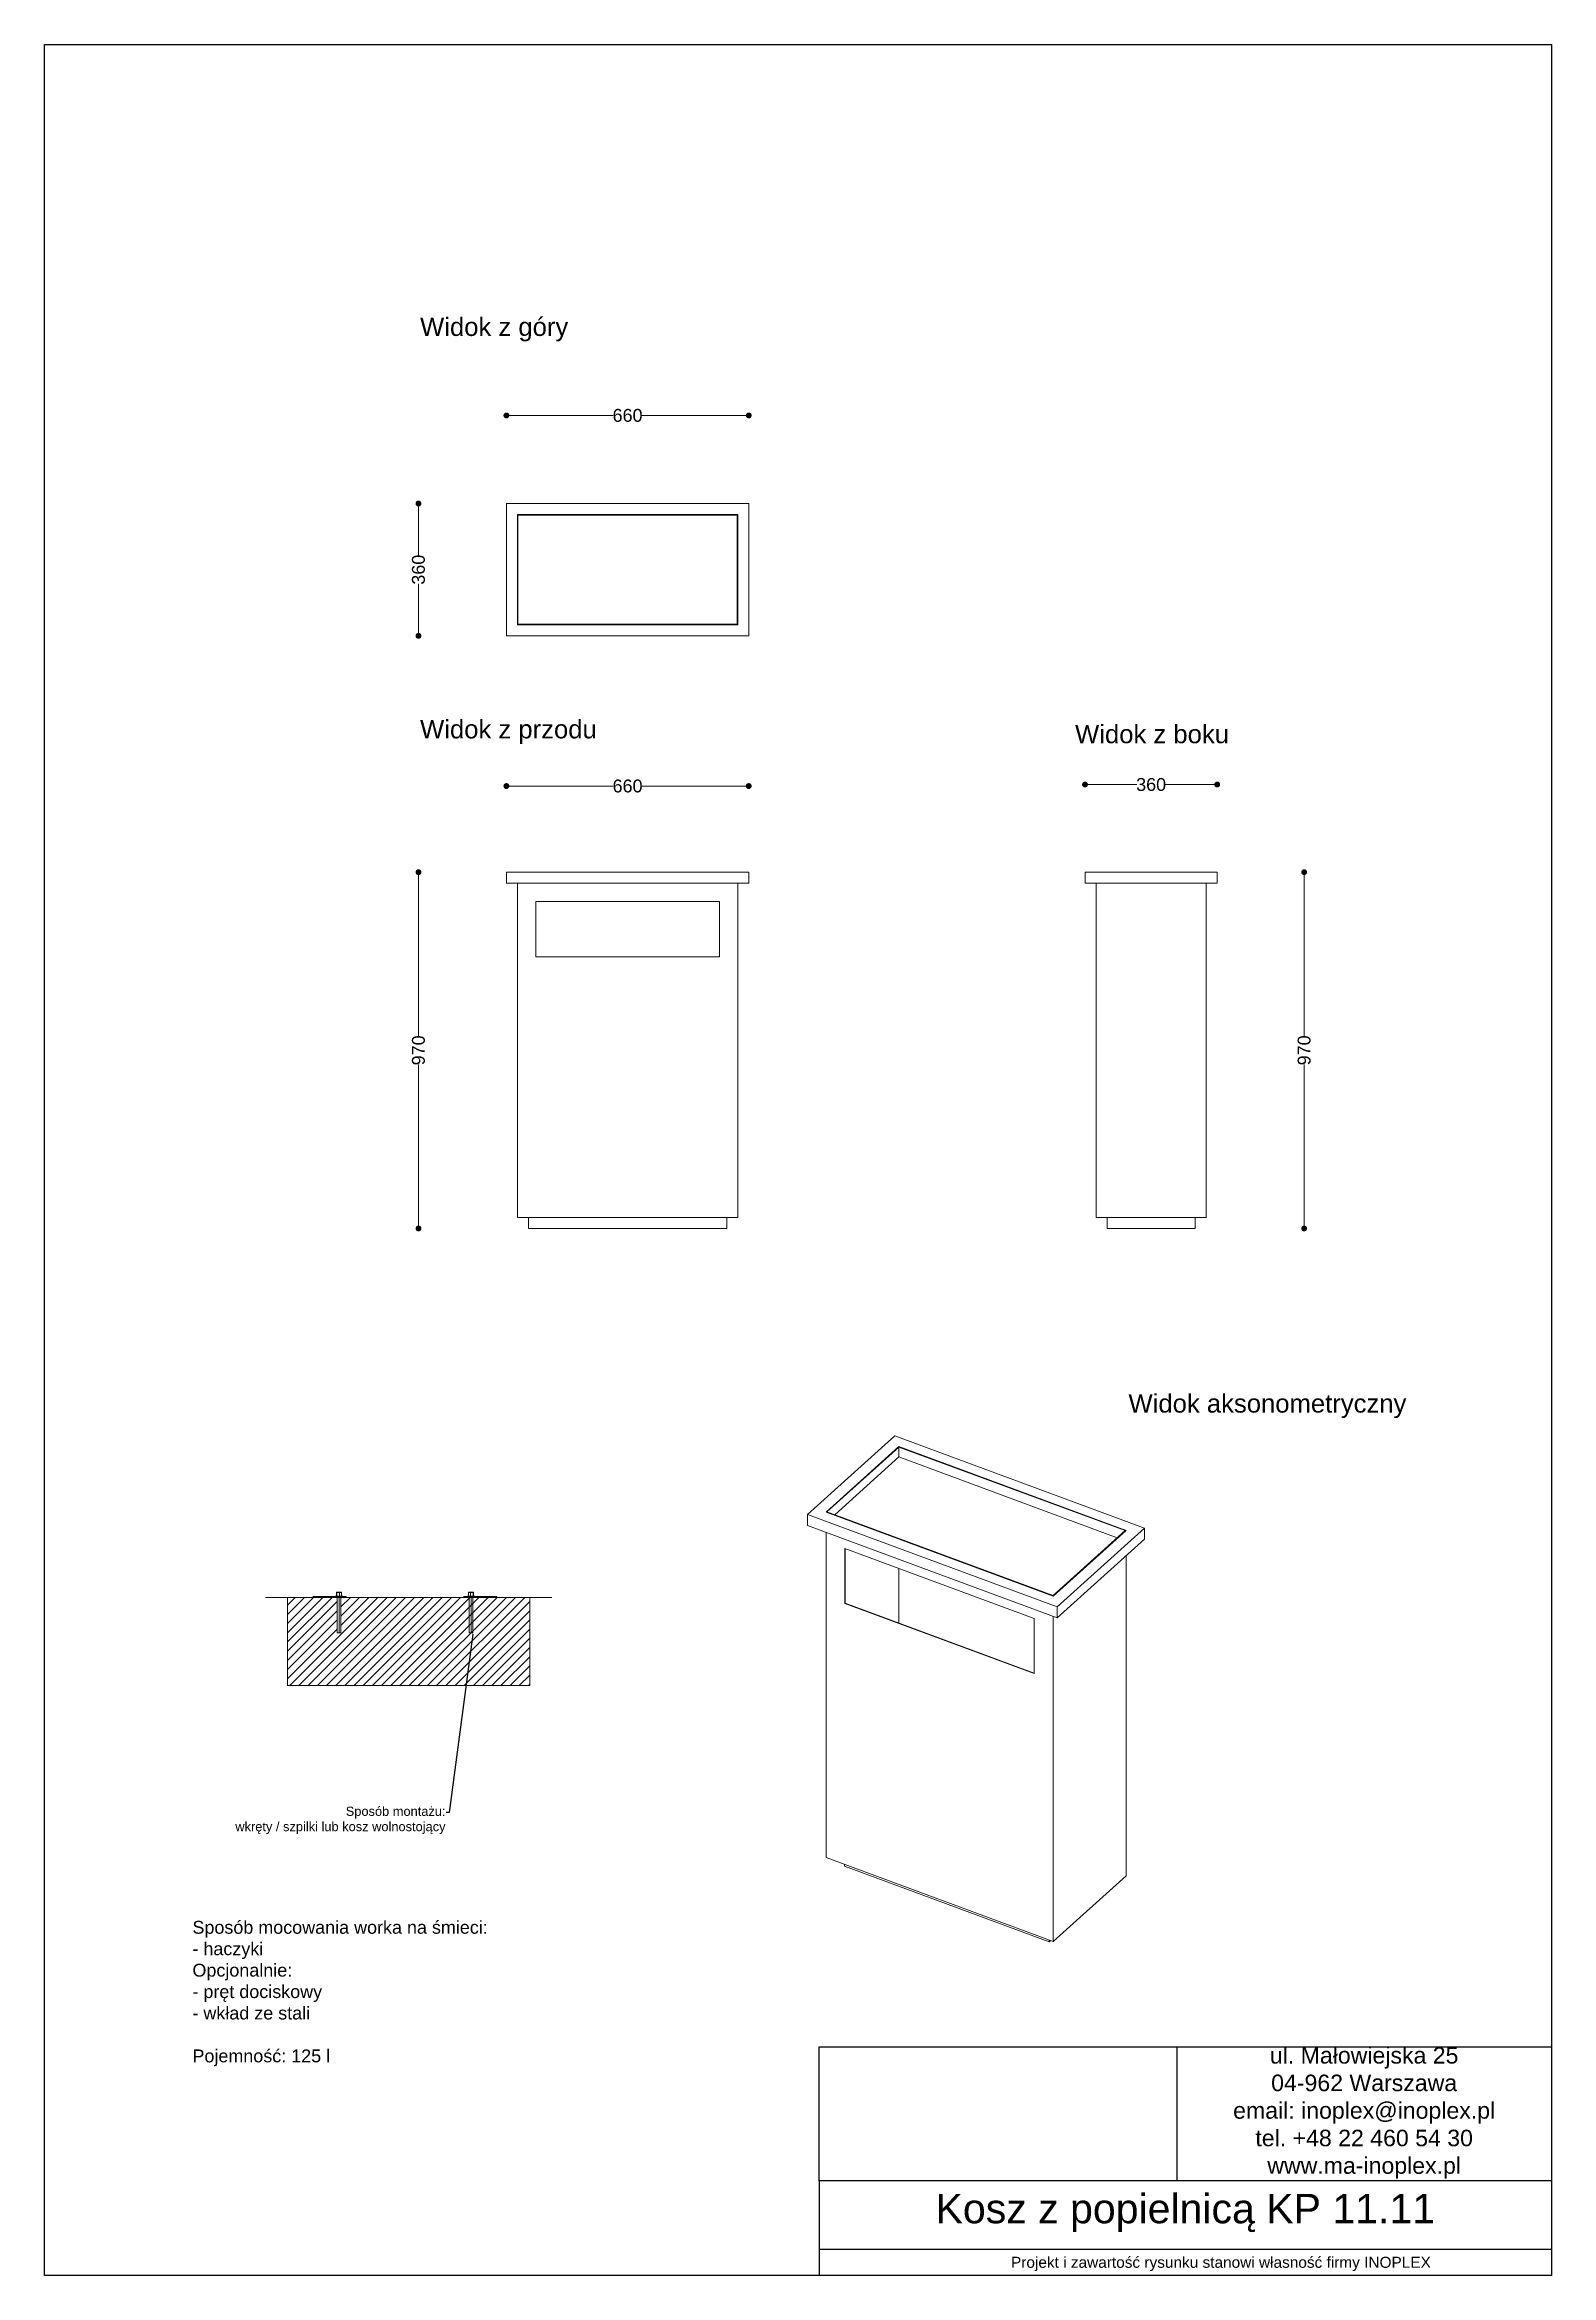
# Model space of a CAD drawing. Header units: millimetres. Extents: x 10297 to 14401, y 15349 to 21422.
import ezdxf
from ezdxf import colors
from ezdxf.entities.mleader import LeaderData, LeaderLine
from ezdxf.math import Vec2, Vec3

# ---------------------------------------------------------------- set-up
doc = ezdxf.new("R2010")
doc.units = ezdxf.units.MM
doc.header["$LTSCALE"] = 3
for name, color, linetype, lineweight in [('2D - Ogólne_Nr_pióra__120', 7, 'Continuous', 13), ('Konstrukcja - Stropy_Nr_pióra__1', 7, 'Continuous', 13), ('Konstrukcja - Słupy_Nr_pióra__1', 7, 'Continuous', 13), ('Krawędzie widoczneARTUR', 7, 'Continuous', 50), ('stal', 7, 'Continuous', 20)]:
    doc.layers.add(name, color=color, linetype=linetype, lineweight=lineweight)
doc.styles.get("Standard").update_dxf_attribs({"font": 'arial.ttf'})
doc.dimstyles.new('MATEUSZ', dxfattribs={"dimtxt": 35, "dimasz": 16, "dimexe": 0.18, "dimexo": 0.0625, "dimgap": 0.09, "dimtad": 0, "dimdec": 0, "dimdsep": 46, "dimtxsty": 'Standard', "dimblk": 'DOT', "dimcen": 0.09, "dimse1": 1, "dimse2": 1, "dimadec": 0, "dimazin": 0, "dimtfac": 1, "dimtdec": 0, "dimtofl": 0, "dimtmove": 0, "dimatfit": 3, "dimfxl": 0, "dimtolj": 1, "dimtzin": 0, "dimlwd": 9, "dimlwe": 9, "dimarcsym": 0})
picture_1 = doc.add_image_def('image1.png', size_in_pixel=(179, 67))

# ---------------------------------------------------------------- blocks, each defined once
blk = doc.blocks.new('_Dot')
at = {"color": 0, "linetype": 'ByBlock', "lineweight": -2}
blk.add_line((-0.5, 0), (-1, 0), dxfattribs=at)
at = {"color": 0, "linetype": 'ByBlock', "const_width": 0.5}
blk.add_lwpolyline([(-0.25, 0, 1), (0.25, 0, 1)], format="xyb", close=True, dxfattribs=at)
blk = doc.blocks.new('*D7')
at = {"color": 0, "lineweight": 9}
for p, q in [((11571, 19403.2), (11846.2, 19403.2)), ((12199, 19403.2), (11923.8, 19403.2))]:
    blk.add_line(p, q, dxfattribs=at)
at = {"layer": 'Defpoints', "color": 0}
for p in [(12215, 19403.2), (11555, 19168.7), (12215, 19168.7)]:
    blk.add_point(p, dxfattribs=at)
at = {"color": 0, "lineweight": 9, "xscale": 16, "yscale": 16, "zscale": 16, "rotation": 180}
blk.add_blockref('_Dot', (11555, 19403.2), dxfattribs=at)
at = {"color": 0, "lineweight": 9, "xscale": 16, "yscale": 16, "zscale": 16}
blk.add_blockref('_Dot', (12215, 19403.2), dxfattribs=at)
at = {"color": 0, "insert": (11885, 19403.2), "char_height": 35, "attachment_point": 5}
blk.add_mtext('\\A1;660', dxfattribs=at)
blk = doc.blocks.new('*D8')
at = {"color": 0, "lineweight": 9}
for p, q in [((11315.5, 19152.7), (11315.5, 18722.3)), ((11315.5, 18214.7), (11315.5, 18645))]:
    blk.add_line(p, q, dxfattribs=at)
at = {"layer": 'Defpoints', "color": 0}
for p in [(11315.5, 19168.7), (11555, 19168.7), (11615, 18198.7)]:
    blk.add_point(p, dxfattribs=at)
at = {"color": 0, "lineweight": 9, "xscale": 16, "yscale": 16, "zscale": 16}
for p, rotation in [((11315.5, 19168.7), 90), ((11315.5, 18198.7), 270)]:
    blk.add_blockref('_Dot', p, dxfattribs=dict(at, rotation=rotation))
at = {"color": 0, "insert": (11315.5, 18683.7), "char_height": 35, "attachment_point": 5, "rotation": 90}
blk.add_mtext('\\A1;970', dxfattribs=at)
blk = doc.blocks.new('*D9')
at = {"color": 0, "lineweight": 9}
for p, q in [((13146.9, 19407.3), (13272.2, 19407.3)), ((13474.9, 19407.3), (13349.6, 19407.3))]:
    blk.add_line(p, q, dxfattribs=at)
at = {"layer": 'Defpoints', "color": 0}
for p in [(13490.9, 19407.3), (13130.9, 19168.7), (13490.9, 19168.7)]:
    blk.add_point(p, dxfattribs=at)
at = {"color": 0, "lineweight": 9, "xscale": 16, "yscale": 16, "zscale": 16, "rotation": 180}
blk.add_blockref('_Dot', (13130.9, 19407.3), dxfattribs=at)
at = {"color": 0, "lineweight": 9, "xscale": 16, "yscale": 16, "zscale": 16}
blk.add_blockref('_Dot', (13490.9, 19407.3), dxfattribs=at)
at = {"color": 0, "insert": (13310.9, 19407.3), "char_height": 35, "attachment_point": 5}
blk.add_mtext('\\A1;360', dxfattribs=at)
blk = doc.blocks.new('*D10')
at = {"color": 0, "lineweight": 9}
for p, q in [((13727.7, 19152.7), (13727.7, 18722.3)), ((13727.7, 18214.7), (13727.7, 18645))]:
    blk.add_line(p, q, dxfattribs=at)
at = {"layer": 'Defpoints', "color": 0}
for p in [(13490.9, 19168.7), (13727.7, 19168.7), (13430.9, 18198.7)]:
    blk.add_point(p, dxfattribs=at)
at = {"color": 0, "lineweight": 9, "xscale": 16, "yscale": 16, "zscale": 16}
for p, rotation in [((13727.7, 19168.7), 90), ((13727.7, 18198.7), 270)]:
    blk.add_blockref('_Dot', p, dxfattribs=dict(at, rotation=rotation))
at = {"color": 0, "insert": (13727.7, 18683.7), "char_height": 35, "attachment_point": 5, "rotation": 90}
blk.add_mtext('\\A1;970', dxfattribs=at)
blk = doc.blocks.new('*D11')
at = {"color": 0, "lineweight": 9}
for p, q in [((11571, 20412.1), (11846.2, 20412.1)), ((12199, 20412.1), (11923.8, 20412.1))]:
    blk.add_line(p, q, dxfattribs=at)
at = {"layer": 'Defpoints', "color": 0}
for p in [(12215, 20412.1), (11555, 20172.2), (12215, 20172.2)]:
    blk.add_point(p, dxfattribs=at)
at = {"color": 0, "lineweight": 9, "xscale": 16, "yscale": 16, "zscale": 16, "rotation": 180}
blk.add_blockref('_Dot', (11555, 20412.1), dxfattribs=at)
at = {"color": 0, "lineweight": 9, "xscale": 16, "yscale": 16, "zscale": 16}
blk.add_blockref('_Dot', (12215, 20412.1), dxfattribs=at)
at = {"color": 0, "insert": (11885, 20412.1), "char_height": 35, "attachment_point": 5}
blk.add_mtext('\\A1;660', dxfattribs=at)
blk = doc.blocks.new('*D12')
at = {"color": 0, "lineweight": 9}
for p, q in [((11315.5, 20156.2), (11315.5, 20030.9)), ((11315.5, 19828.2), (11315.5, 19953.6))]:
    blk.add_line(p, q, dxfattribs=at)
at = {"layer": 'Defpoints', "color": 0}
for p in [(11315.5, 20172.2), (11555, 20172.2), (11555, 19812.2)]:
    blk.add_point(p, dxfattribs=at)
at = {"color": 0, "lineweight": 9, "xscale": 16, "yscale": 16, "zscale": 16}
for p, rotation in [((11315.5, 20172.2), 90), ((11315.5, 19812.2), 270)]:
    blk.add_blockref('_Dot', p, dxfattribs=dict(at, rotation=rotation))
at = {"color": 0, "insert": (11315.5, 19992.2), "char_height": 35, "attachment_point": 5, "rotation": 90}
blk.add_mtext('\\A1;360', dxfattribs=at)

msp = doc.modelspace()

# ---------------------------------------------------------------- hatches: boundary and pattern name
at = {"lineweight": 9}
h = msp.add_hatch(dxfattribs=at)
h.set_pattern_fill('JIS_WOOD', color=256, scale=25)
h.set_pattern_definition([(45, (8517.082, 15231.322), (-12.5, 12.5), [])])
h.paths.add_polyline_path([(11473.6, 17194.3), (11458.9, 17194.3), (11118.9, 17194.3), (11104.2, 17194.3), (11104.2, 17098.2), (11093.9, 17098.3), (11093.9, 17194.3), (11038.9, 17194.3), (10958.9, 17194.3), (10958.9, 16954.3), (11618.9, 16954.3), (11618.9, 17194.3), (11538.9, 17194.3), (11483.9, 17194.3), (11483.9, 17194.3), (11473.6, 17194.3)])

# ---------------------------------------------------------------- linework, layer by layer
for p, q in [((11038.9, 17194.3), (10898.9, 17194.3)), ((11038.9, 17194.3), (10958.9, 17194.3)), ((10958.9, 17194.3), (10958.9, 16954.3)), ((11078.9, 17197.3), (11028.9, 17197.3)), ((11028.9, 17197.3), (11028.9, 17194.3)), ((11038.9, 17197.3), (11078.9, 17197.3)), ((11038.9, 17197.3), (11118.9, 17197.3)), ((11118.9, 17194.3), (11038.9, 17194.3)), ((11118.9, 17197.3), (11118.9, 17194.3)), ((11118.9, 17197.3), (11118.9, 17194.3)), ((11118.9, 17194.3), (11458.9, 17194.3)), ((11478.9, 17197.3), (11438.9, 17197.3)), ((11438.9, 17197.3), (11438.9, 17194.3)), ((11528.9, 17197.3), (11448.9, 17197.3)), ((11448.9, 17194.3), (11528.9, 17194.3)), ((11518.9, 17197.3), (11468.9, 17197.3)), ((11488.9, 17197.3), (11528.9, 17197.3)), ((11528.9, 17194.3), (11528.9, 17197.3)), ((11528.9, 17194.3), (11678.9, 17194.3)), ((11538.9, 17194.3), (11618.9, 17194.3)), ((11618.9, 17194.3), (11618.9, 16954.3)), ((10957.8, 16954.3), (11618.9, 16954.3))]:
    msp.add_line(p, q, dxfattribs=at)
for p, q in [((12407.2, 15606), (12407.2, 15970.6)), ((12601, 15970.6), (14401.1, 15970.6)), ((14401.1, 15970.6), (14401.1, 15606)), ((12407.2, 15606), (12407.2, 15348.9)), ((14401.1, 15606), (12601, 15606)), ((14400.8, 15419.4), (12407.2, 15419.4))]:
    msp.add_line(p, q)
msp.add_lwpolyline([(10297.3, 21421.6), (14401.1, 21421.6), (14401.1, 15348.9), (10297.3, 15348.9)], close=True)
at = {"layer": '2D - Ogólne_Nr_pióra__120', "linetype": 'Continuous'}
for p, q in [((11635, 19088.7), (12135, 19088.7)), ((11635, 18938.7), (11635, 19088.7)), ((12135, 19088.7), (12135, 18938.7)), ((12135, 18938.7), (11635, 18938.7))]:
    msp.add_line(p, q, dxfattribs=at)
at = {"layer": 'Konstrukcja - Stropy_Nr_pióra__1', "linetype": 'Continuous'}
for p, q in [((11585, 19138.7), (11585, 19135.7)), ((12185, 19138.7), (12185, 19135.7)), ((11585, 18231.7), (11585, 18228.7)), ((12185, 18228.7), (11585, 18228.7)), ((12185, 18231.7), (12185, 18228.7)), ((13160.9, 18231.7), (13160.9, 18228.7)), ((13460.9, 18228.7), (13160.9, 18228.7)), ((13460.9, 18231.7), (13460.9, 18228.7))]:
    msp.add_line(p, q, dxfattribs=at)
at = {"layer": 'Konstrukcja - Słupy_Nr_pióra__1', "linetype": 'Continuous'}
for p, q in [((11555, 19812.2), (11555, 20172.2)), ((11555, 20172.2), (12215, 20172.2)), ((12215, 20172.2), (12215, 19812.2)), ((11585, 20142.2), (11585, 19842.2)), ((12185, 20142.2), (11585, 20142.2)), ((11586.5, 19843.7), (11586.5, 20140.7)), ((11586.5, 20140.7), (12183.5, 20140.7)), ((12183.5, 20140.7), (12183.5, 19843.7)), ((12185, 19842.2), (12185, 20142.2)), ((12215, 19812.2), (11555, 19812.2)), ((11585, 19842.2), (12185, 19842.2)), ((12183.5, 19843.7), (11586.5, 19843.7)), ((12215, 19168.7), (11555, 19168.7)), ((11555, 19168.7), (11555, 19138.7)), ((12215, 19138.7), (11555, 19138.7)), ((11585, 18231.7), (11585, 19135.7)), ((12185, 18231.7), (12185, 19135.7)), ((12215, 19168.7), (12215, 19138.7)), ((13130.9, 19168.7), (13130.9, 19138.7)), ((13490.9, 19168.7), (13130.9, 19168.7)), ((13490.9, 19138.7), (13130.9, 19138.7)), ((13160.9, 18231.7), (13160.9, 19138.7)), ((13460.9, 18231.7), (13460.9, 19138.7)), ((13490.9, 19168.7), (13490.9, 19138.7)), ((11615, 18198.7), (11615, 18228.7)), ((12155, 18198.7), (12155, 18228.7)), ((13190.9, 18198.7), (13190.9, 18228.7)), ((13430.9, 18198.7), (13430.9, 18228.7)), ((11615, 18198.7), (12155, 18198.7)), ((13190.9, 18198.7), (13430.9, 18198.7)), ((12374.7, 17420.3), (12612.5, 17634.6)), ((12612.5, 17634.6), (13293.2, 17383)), ((12623.6, 17605.3), (12425.5, 17426.7)), ((12428, 17427), (12624.2, 17603.9)), ((12449.2, 17419.2), (12624.2, 17576.9)), ((13242.5, 17376.5), (12623.6, 17605.3)), ((12624.2, 17576.9), (12624.2, 17603.9)), ((12624.2, 17603.9), (13239.9, 17376.2)), ((12624.2, 17576.9), (13218.7, 17357.1)), ((12374.7, 17420.3), (12374.7, 17390.3)), ((13055.4, 17168.6), (12374.7, 17420.3)), ((13055.4, 17138.6), (12374.7, 17390.3)), ((12425.5, 17426.7), (13044.3, 17197.9)), ((12425.5, 16486.7), (12425.5, 17371.5)), ((13043.8, 17199.4), (12428, 17427)), ((13239.9, 17376.2), (13043.8, 17199.4)), ((13044.3, 17197.9), (13242.5, 17376.5)), ((13293.2, 17383), (13055.4, 17168.6)), ((13293.2, 17383), (13293.2, 17353)), ((12477, 17327.6), (12477, 17177.6)), ((12992.7, 17137), (12477, 17327.6)), ((12478, 17178.5), (12478, 17327.3)), ((13293.2, 17353), (13055.4, 17138.6)), ((12624.2, 17124.5), (12624.2, 17273.2)), ((13242.5, 16436.5), (13242.5, 17307.2)), ((12478, 17178.5), (12477, 17177.6)), ((12477, 17177.6), (12992.7, 16987)), ((12992.7, 16988.2), (12478, 17178.5)), ((12992.7, 16987), (12992.7, 17137)), ((13044.3, 16257.9), (13044.3, 17142.7)), ((13055.4, 17168.6), (13055.4, 17138.6)), ((12425.5, 16486.7), (13044.3, 16257.9)), ((12476.2, 16463.1), (12476.2, 16467.9)), ((12476.2, 16463.1), (13033.2, 16257.2)), ((13044.3, 16257.9), (13242.5, 16436.5)), ((13033.2, 16257.2), (13033.2, 16262)), ((13033.2, 16257.2), (13037, 16260.6))]:
    msp.add_line(p, q, dxfattribs=at)
at = {"layer": 'Krawędzie widoczneARTUR', "lineweight": 9}
for p, q in [((11088.9, 17198.3), (11109.2, 17198.3)), ((11088.9, 17198.3), (11088.9, 17197.3)), ((11092.1, 17199), (11092.1, 17206)), ((11092.9, 17208.5), (11104.8, 17208.5)), ((11093.2, 17199), (11093.2, 17206)), ((11094.2, 17198.3), (11094.2, 17197.3)), ((11100.2, 17199), (11100.2, 17206)), ((11104.8, 17208.5), (11105.4, 17208.5)), ((11106.1, 17199), (11106.1, 17206)), ((11468.9, 17198.3), (11448.6, 17198.3)), ((11451.7, 17199), (11451.7, 17206)), ((11453, 17208.5), (11452.4, 17208.5)), ((11464.9, 17208.5), (11453, 17208.5)), ((11457.6, 17199), (11457.6, 17206)), ((11463.6, 17198.3), (11463.6, 17197.3)), ((11464.6, 17199), (11464.6, 17206)), ((11465.7, 17199), (11465.7, 17206)), ((11468.9, 17198.3), (11468.9, 17197.3))]:
    msp.add_line(p, q, dxfattribs=at)
at = {"layer": 'Krawędzie widoczneARTUR', "lineweight": 9, "flags": 128}
for points in [[(11092.1, 17206), (11092.1, 17206.4), (11092.2, 17206.7), (11092.2, 17207), (11092.2, 17207.3), (11092.3, 17207.6), (11092.3, 17207.8), (11092.4, 17208), (11092.4, 17208.1), (11092.5, 17208.2), (11092.6, 17208.2), (11092.6, 17208.3), (11092.7, 17208.3), (11092.7, 17208.3), (11092.8, 17208.2), (11092.8, 17208.2), (11092.9, 17208.1), (11093, 17208), (11093, 17207.8), (11093.1, 17207.6), (11093.1, 17207.3), (11093.1, 17207), (11093.2, 17206.7), (11093.2, 17206.4), (11093.2, 17206)], [(11092.1, 17199), (11092.1, 17199), (11092.1, 17199), (11092.1, 17198.9), (11092.1, 17198.9), (11092.1, 17198.9), (11092.1, 17198.8), (11092.1, 17198.8), (11092.1, 17198.8), (11092.1, 17198.7), (11092.1, 17198.7), (11092.1, 17198.7), (11092.2, 17198.6), (11092.2, 17198.6), (11092.2, 17198.6), (11092.2, 17198.6), (11092.2, 17198.5), (11092.2, 17198.5), (11092.2, 17198.5), (11092.2, 17198.4), (11092.2, 17198.4), (11092.2, 17198.4), (11092.2, 17198.3), (11092.3, 17198.3), (11092.3, 17198.3)], [(11092.9, 17208.5), (11092.7, 17208.4), (11092.5, 17208.2)], [(11093.2, 17206), (11093.4, 17206.4), (11093.5, 17206.7), (11093.7, 17207), (11094, 17207.3), (11094.3, 17207.6), (11094.6, 17207.8), (11094.9, 17208), (11095.2, 17208.1), (11095.6, 17208.2), (11096, 17208.2), (11096.3, 17208.3), (11096.7, 17208.3), (11097.1, 17208.3), (11097.4, 17208.2), (11097.8, 17208.2), (11098.2, 17208.1), (11098.5, 17208), (11098.8, 17207.8), (11099.2, 17207.6), (11099.4, 17207.3), (11099.7, 17207.1), (11099.9, 17206.7), (11100.1, 17206.4), (11100.2, 17206)], [(11093.2, 17199), (11093.2, 17199), (11093.2, 17199), (11093.2, 17198.9), (11093.2, 17198.9), (11093.2, 17198.9), (11093.2, 17198.8), (11093.2, 17198.8), (11093.2, 17198.8), (11093.2, 17198.7), (11093.2, 17198.7), (11093.2, 17198.7), (11093.3, 17198.6), (11093.3, 17198.6), (11093.3, 17198.6), (11093.3, 17198.6), (11093.3, 17198.5), (11093.3, 17198.5), (11093.3, 17198.5), (11093.3, 17198.4), (11093.3, 17198.4), (11093.3, 17198.4), (11093.3, 17198.3), (11093.3, 17198.3), (11093.4, 17198.3)], [(11105.9, 17206.7), (11105.8, 17206.9), (11105.6, 17207.2), (11105.4, 17207.4), (11105.2, 17207.6), (11105, 17207.8), (11104.8, 17207.9), (11104.5, 17208), (11104.3, 17208.1), (11104, 17208.2), (11103.8, 17208.2), (11103.5, 17208.3), (11103.3, 17208.3), (11103, 17208.3), (11102.8, 17208.3), (11102.5, 17208.2), (11102.2, 17208.2), (11102, 17208.1), (11101.7, 17208), (11101.5, 17207.9), (11101.2, 17207.7), (11100.9, 17207.4), (11100.6, 17207), (11100.4, 17206.5), (11100.2, 17206)], [(11100.2, 17199), (11100.2, 17199), (11100.2, 17199), (11100.2, 17198.9), (11100.2, 17198.9), (11100.2, 17198.9), (11100.2, 17198.8), (11100.2, 17198.8), (11100.2, 17198.8), (11100.2, 17198.7), (11100.2, 17198.7), (11100.2, 17198.7), (11100.2, 17198.6), (11100.2, 17198.6), (11100.2, 17198.6), (11100.2, 17198.6), (11100.2, 17198.5), (11100.2, 17198.5), (11100.2, 17198.5), (11100.2, 17198.4), (11100.2, 17198.4), (11100.2, 17198.4), (11100.2, 17198.3), (11100.2, 17198.3), (11100.2, 17198.3)], [(11105.7, 17208.2), (11105.5, 17208.4), (11105.4, 17208.5)], [(11106.1, 17206), (11106.1, 17206.2), (11106.1, 17206.3), (11106.1, 17206.4), (11106.1, 17206.6), (11106.1, 17206.7), (11106.1, 17206.9), (11106.1, 17207), (11106, 17207.1), (11106, 17207.2), (11106, 17207.3), (11106, 17207.4), (11106, 17207.5), (11106, 17207.6), (11105.9, 17207.7), (11105.9, 17207.8), (11105.9, 17207.9), (11105.9, 17207.9), (11105.8, 17208), (11105.8, 17208), (11105.8, 17208.1), (11105.8, 17208.1), (11105.8, 17208.2), (11105.7, 17208.2), (11105.7, 17208.2)], [(11105.9, 17206.7), (11105.9, 17206.6), (11105.9, 17206.6), (11105.9, 17206.6), (11105.9, 17206.5), (11106, 17206.5), (11106, 17206.5), (11106, 17206.5), (11106, 17206.4), (11106, 17206.4), (11106, 17206.4), (11106, 17206.4), (11106, 17206.3), (11106, 17206.3), (11106, 17206.3), (11106.1, 17206.3), (11106.1, 17206.2), (11106.1, 17206.2), (11106.1, 17206.2), (11106.1, 17206.1), (11106.1, 17206.1), (11106.1, 17206.1), (11106.1, 17206.1), (11106.1, 17206), (11106.1, 17206)], [(11106.1, 17199), (11106.1, 17199), (11106.1, 17199), (11106.1, 17198.9), (11106.1, 17198.9), (11106.1, 17198.9), (11106.1, 17198.8), (11106.1, 17198.8), (11106.1, 17198.8), (11106.1, 17198.7), (11106.1, 17198.7), (11106.1, 17198.7), (11106.1, 17198.6), (11106.1, 17198.6), (11106.1, 17198.6), (11106.1, 17198.6), (11106.1, 17198.5), (11106, 17198.5), (11106, 17198.5), (11106, 17198.4), (11106, 17198.4), (11106, 17198.4), (11106, 17198.3), (11106, 17198.3), (11106, 17198.3)], [(11451.7, 17206), (11451.7, 17206.2), (11451.7, 17206.3), (11451.7, 17206.4), (11451.7, 17206.6), (11451.7, 17206.7), (11451.7, 17206.9), (11451.8, 17207), (11451.8, 17207.1), (11451.8, 17207.2), (11451.8, 17207.3), (11451.8, 17207.4), (11451.8, 17207.5), (11451.9, 17207.6), (11451.9, 17207.7), (11451.9, 17207.8), (11451.9, 17207.9), (11451.9, 17207.9), (11452, 17208), (11452, 17208), (11452, 17208.1), (11452, 17208.1), (11452, 17208.2), (11452.1, 17208.2), (11452.1, 17208.2)], [(11451.9, 17206.7), (11451.9, 17206.6), (11451.9, 17206.6), (11451.9, 17206.6), (11451.9, 17206.5), (11451.8, 17206.5), (11451.8, 17206.5), (11451.8, 17206.5), (11451.8, 17206.4), (11451.8, 17206.4), (11451.8, 17206.4), (11451.8, 17206.4), (11451.8, 17206.3), (11451.8, 17206.3), (11451.8, 17206.3), (11451.8, 17206.3), (11451.7, 17206.2), (11451.7, 17206.2), (11451.7, 17206.2), (11451.7, 17206.1), (11451.7, 17206.1), (11451.7, 17206.1), (11451.7, 17206.1), (11451.7, 17206), (11451.7, 17206)], [(11451.7, 17199), (11451.7, 17199), (11451.7, 17199), (11451.7, 17198.9), (11451.7, 17198.9), (11451.7, 17198.9), (11451.7, 17198.8), (11451.7, 17198.8), (11451.7, 17198.8), (11451.7, 17198.7), (11451.7, 17198.7), (11451.7, 17198.7), (11451.7, 17198.6), (11451.7, 17198.6), (11451.7, 17198.6), (11451.7, 17198.6), (11451.7, 17198.5), (11451.8, 17198.5), (11451.8, 17198.5), (11451.8, 17198.4), (11451.8, 17198.4), (11451.8, 17198.4), (11451.8, 17198.3), (11451.8, 17198.3), (11451.8, 17198.3)], [(11451.9, 17206.7), (11452, 17206.9), (11452.2, 17207.2), (11452.4, 17207.4), (11452.6, 17207.6), (11452.8, 17207.8), (11453, 17207.9), (11453.3, 17208), (11453.5, 17208.1), (11453.8, 17208.2), (11454, 17208.2), (11454.3, 17208.3), (11454.5, 17208.3), (11454.8, 17208.3), (11455.1, 17208.3), (11455.3, 17208.2), (11455.6, 17208.2), (11455.8, 17208.1), (11456.1, 17208), (11456.3, 17207.9), (11456.6, 17207.7), (11456.9, 17207.4), (11457.2, 17207), (11457.4, 17206.5), (11457.6, 17206)], [(11452.1, 17208.2), (11452.3, 17208.4), (11452.4, 17208.5)], [(11464.6, 17206), (11464.5, 17206.4), (11464.3, 17206.7), (11464.1, 17207), (11463.8, 17207.3), (11463.5, 17207.6), (11463.2, 17207.8), (11462.9, 17208), (11462.6, 17208.1), (11462.2, 17208.2), (11461.8, 17208.2), (11461.5, 17208.3), (11461.1, 17208.3), (11460.7, 17208.3), (11460.4, 17208.2), (11460, 17208.2), (11459.6, 17208.1), (11459.3, 17208), (11459, 17207.8), (11458.6, 17207.6), (11458.4, 17207.3), (11458.1, 17207.1), (11457.9, 17206.7), (11457.7, 17206.4), (11457.6, 17206)], [(11457.6, 17199), (11457.6, 17199), (11457.6, 17199), (11457.6, 17198.9), (11457.6, 17198.9), (11457.6, 17198.9), (11457.6, 17198.8), (11457.6, 17198.8), (11457.6, 17198.8), (11457.6, 17198.7), (11457.6, 17198.7), (11457.6, 17198.7), (11457.6, 17198.6), (11457.6, 17198.6), (11457.6, 17198.6), (11457.6, 17198.6), (11457.6, 17198.5), (11457.6, 17198.5), (11457.6, 17198.5), (11457.6, 17198.4), (11457.6, 17198.4), (11457.6, 17198.4), (11457.6, 17198.3), (11457.6, 17198.3), (11457.6, 17198.3)], [(11464.6, 17199), (11464.6, 17199), (11464.6, 17199), (11464.6, 17198.9), (11464.6, 17198.9), (11464.6, 17198.9), (11464.6, 17198.8), (11464.6, 17198.8), (11464.6, 17198.8), (11464.6, 17198.7), (11464.6, 17198.7), (11464.6, 17198.7), (11464.6, 17198.6), (11464.5, 17198.6), (11464.5, 17198.6), (11464.5, 17198.6), (11464.5, 17198.5), (11464.5, 17198.5), (11464.5, 17198.5), (11464.5, 17198.4), (11464.5, 17198.4), (11464.5, 17198.4), (11464.5, 17198.3), (11464.5, 17198.3), (11464.5, 17198.3)], [(11465.7, 17206), (11465.7, 17206.4), (11465.6, 17206.7), (11465.6, 17207), (11465.6, 17207.3), (11465.5, 17207.6), (11465.5, 17207.8), (11465.4, 17208), (11465.4, 17208.1), (11465.3, 17208.2), (11465.3, 17208.2), (11465.2, 17208.3), (11465.1, 17208.3), (11465.1, 17208.3), (11465, 17208.2), (11465, 17208.2), (11464.9, 17208.1), (11464.9, 17208), (11464.8, 17207.8), (11464.8, 17207.6), (11464.7, 17207.3), (11464.7, 17207), (11464.6, 17206.7), (11464.6, 17206.4), (11464.6, 17206)], [(11464.9, 17208.5), (11465.1, 17208.4), (11465.3, 17208.2)], [(11465.7, 17199), (11465.7, 17199), (11465.7, 17199), (11465.7, 17198.9), (11465.7, 17198.9), (11465.7, 17198.9), (11465.7, 17198.8), (11465.7, 17198.8), (11465.7, 17198.8), (11465.7, 17198.7), (11465.7, 17198.7), (11465.7, 17198.7), (11465.6, 17198.6), (11465.6, 17198.6), (11465.6, 17198.6), (11465.6, 17198.6), (11465.6, 17198.5), (11465.6, 17198.5), (11465.6, 17198.5), (11465.6, 17198.4), (11465.6, 17198.4), (11465.6, 17198.4), (11465.6, 17198.3), (11465.5, 17198.3), (11465.5, 17198.3)]]:
    msp.add_lwpolyline(points, dxfattribs=at)
at = {"layer": 'stal', "lineweight": 9}
for p, q in [((11088.9, 17197.3), (11093.9, 17197.3)), ((11093.9, 17197.3), (11093.9, 17098.3)), ((11093.9, 17197.3), (11099.2, 17197.3)), ((11099.2, 17197.3), (11099.2, 17098.3)), ((11106, 17198.3), (11103, 17198.3)), ((11109.2, 17197.3), (11104.2, 17197.3)), ((11104.2, 17197.3), (11104.2, 17098.2)), ((11109.2, 17198.3), (11109.2, 17197.3)), ((11448.6, 17198.3), (11448.6, 17197.3)), ((11448.6, 17197.3), (11453.6, 17197.3)), ((11451.8, 17198.3), (11454.8, 17198.3)), ((11453.6, 17197.3), (11453.6, 17098.2)), ((11463.9, 17197.3), (11458.6, 17197.3)), ((11458.6, 17197.3), (11458.6, 17098.3)), ((11468.9, 17197.3), (11463.9, 17197.3)), ((11463.9, 17197.3), (11463.9, 17098.3)), ((11093.9, 17098.3), (11104.2, 17098.2)), ((11463.9, 17098.3), (11453.6, 17098.2))]:
    msp.add_line(p, q, dxfattribs=at)

# ---------------------------------------------------------------- texts
for s, width, gutter_width, heights, insert, char_height, attachment_point in [('Widok z góry', 1167.306, 1, [0], (11319.8, 20678.5), 50, 1), ('Widok z przodu', 1167.306, 1, [0], (11319.8, 19583), 50, 1), ('Widok z boku', 1056.226, 1, [0], (13103.7, 19569.8), 50, 1), ('Widok aksonometryczny', 833.665, 1, [0], (13249.2, 17747.6), 50, 1), ('Sposób mocowania worka na śmieci:\\P- haczyki\\POpcjonalnie:\\P- pręt dociskowy\\P- wkład ze stali\\P\\PPojemność: 125 l', 1008.64, 1, [0], (10699.9, 16313.9), 35, 1), ('ul. Małowiejska 25\\P04-962 Warszawa\\Pemail: inoplex@inoplex.pl\\Ptel. +48 22 460 54 30\\Pwww.ma-inoplex.pl', 1019.877, 1, [432.7], (13891.1, 15791.1), 45, 5), ('Kosz z popielnicą KP 11.11', 1993.625, 1, [0], (13404, 15518.6), 80, 5), ('Projekt i zawartość rysunku stanowi własność firmy INOPLEX ', 1800.088, 12.5, [70.5], (13501, 15380), 30, 5)]:
    msp.add_mtext_dynamic_manual_height_columns(s, width=width, gutter_width=gutter_width, heights=heights, dxfattribs=dict(insert=insert, char_height=char_height, attachment_point=attachment_point))

# ---------------------------------------------------------------- dimensions: what is measured, and where the dimension line sits
for base, p1, p2, picture, middle in [((12215, 20412.1), (11555, 20172.2), (12215, 20172.2), '*D11', (11885, 20412.1)), ((12215, 19403.2), (11555, 19168.7), (12215, 19168.7), '*D7', (11885, 19403.2)), ((13490.9, 19407.3), (13130.9, 19168.7), (13490.9, 19168.7), '*D9', (13310.9, 19407.3))]:
    dim = msp.add_linear_dim(base=base, p1=p1, p2=p2, dimstyle='MATEUSZ')
    dim.commit()
    dim.dimension.update_dxf_attribs({"geometry": picture, "text_midpoint": middle})
for base, p1, p2, picture, middle in [((11315.5, 20172.2), (11555, 19812.2), (11555, 20172.2), '*D12', (11315.5, 19992.2)), ((11315.5, 19168.7), (11615, 18198.7), (11555, 19168.7), '*D8', (11315.5, 18683.7)), ((13727.7, 19168.7), (13430.9, 18198.7), (13490.9, 19168.7), '*D10', (13727.7, 18683.7))]:
    dim = msp.add_linear_dim(base=base, p1=p1, p2=p2, angle=90, dimstyle='MATEUSZ')
    dim.commit()
    dim.dimension.update_dxf_attribs({"geometry": picture, "text_midpoint": middle})

# ---------------------------------------------------------------- pictures from other files: only their frames are drawn
image = msp.add_image(picture_1, insert=(12407.2, 15606), size_in_units=(974, 364.6))
image.dxf.flags = 7

# ---------------------------------------------------------------- leaders
at = {"lineweight": 15}
ml = msp.add_multileader_mtext('Standard', dxfattribs=at)
ml.set_content('Sposób montażu:\\Pwkręty / szpilki lub kosz wolnostojący', color=256)
ml.set_leader_properties()
ml.build(insert=Vec2(0, 0))
ctx = ml.context
ctx.base_point, ctx.char_height, ctx.plane_origin = Vec3(10815, 16608.6), 25, Vec3(11483.9, 17098.3)
ctx.text_align_type = 2
notes = []
notes.append((ctx, [(1, (1, 1, 0), (11399.2, 16608.6), (-1, 0), 8, [(0, [(11463.9, 17098.3)], 0, [])])]))
ctx.mtext.insert, ctx.mtext.alignment, ctx.mtext.flow_direction = Vec3(11389.2, 16624.8), 3, 5
for ctx, leaders in notes:
    for number, flags, end, landing, length, lines in leaders:
        leader = LeaderData()
        leader.index, (leader.has_last_leader_line, leader.has_dogleg_vector, leader.attachment_direction) = number, flags
        leader.last_leader_point, leader.dogleg_vector, leader.dogleg_length = Vec3(end), Vec3(landing), length
        for number, points, colour, breaks in lines:
            line = LeaderLine()
            line.index, line.vertices, line.color, line.breaks = number, Vec3.list(points), colors.encode_raw_color(colour), breaks
            leader.lines.append(line)
        ctx.leaders.append(leader)

doc.saveas('drawing.dxf')
